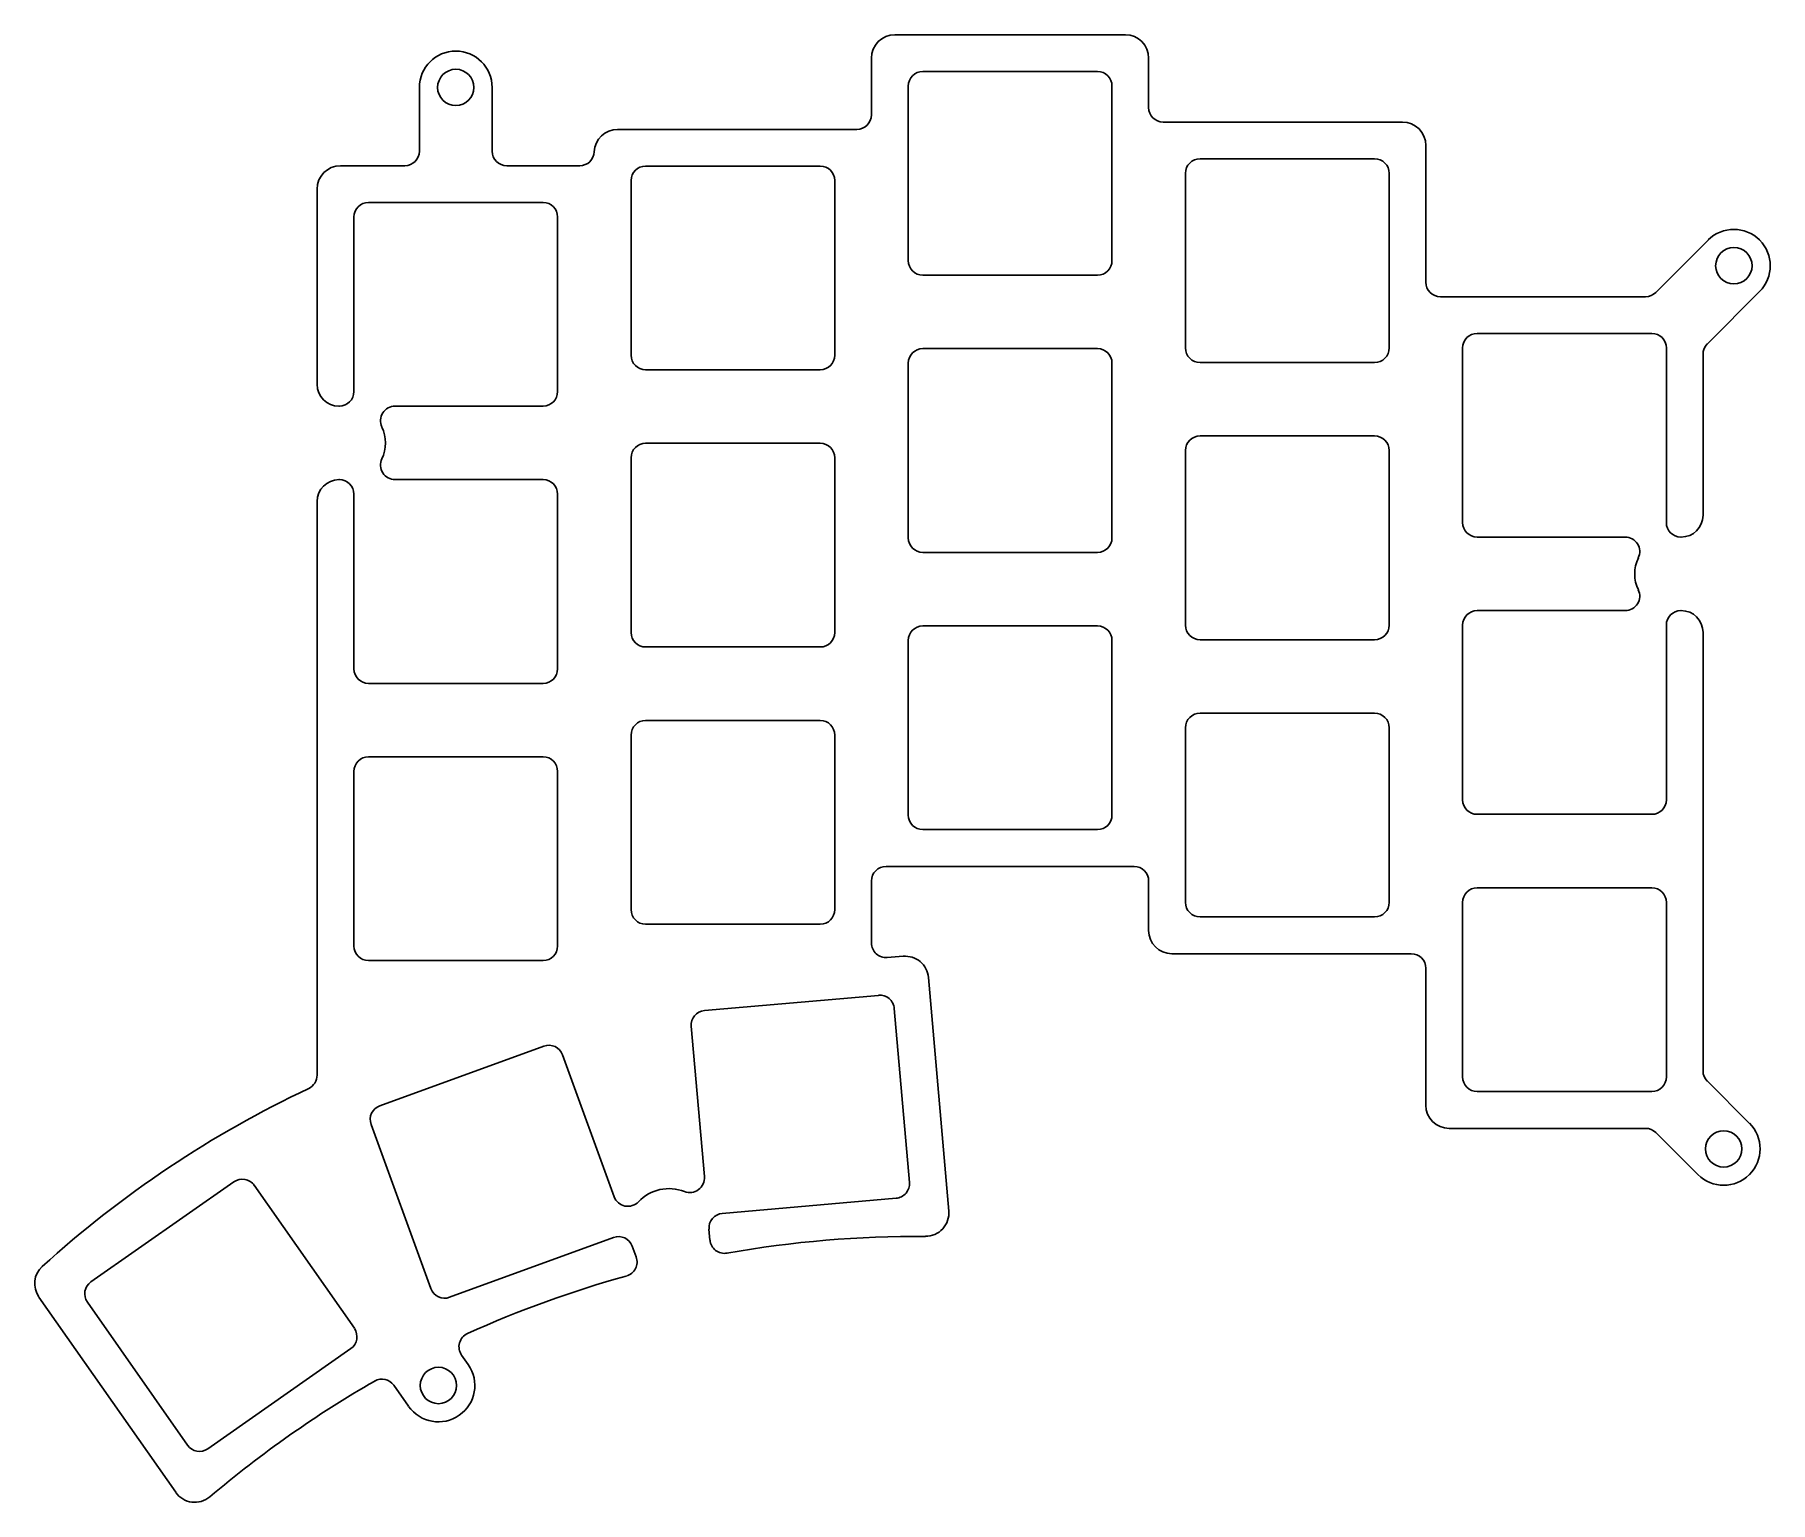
# Model space of a CAD drawing. Extents: x -44 to 75, y -46 to 55.
import ezdxf

# ---------------------------------------------------------------- set-up
doc = ezdxf.new("R2010")
doc.units = 0
doc.layers.add('VISIBLE', color=7, linetype='CONTINUOUS')

msp = doc.modelspace()

# ---------------------------------------------------------------- linework, layer by layer
at = {"layer": 'VISIBLE'}
for p, q in [((30.67, 54.8), (14.82, 54.8)), ((13.22, 53.2), (13.22, 49.3)), ((32.27, 49.8), (32.27, 53.2)), ((16.75, 52.28), (28.75, 52.28)), ((-17.85, 46.8), (-17.85, 51.18)), ((-12.85, 46.8), (-12.85, 51.18)), ((15.75, 51.28), (15.75, 39.28)), ((29.75, 51.28), (29.75, 39.28)), ((12.22, 48.3), (-4.23, 48.3)), ((49.72, 48.8), (33.27, 48.8)), ((51.32, 37.8), (51.32, 47.2)), ((-23.28, 45.8), (-18.85, 45.8)), ((-11.85, 45.8), (-6.83, 45.8)), ((-2.3, 45.78), (9.7, 45.78)), ((35.8, 46.28), (47.8, 46.28)), ((-24.88, 30.78), (-24.88, 44.2)), ((-3.3, 44.78), (-3.3, 32.78)), ((10.7, 44.78), (10.7, 32.78)), ((34.8, 45.28), (34.8, 33.28)), ((48.8, 45.28), (48.8, 33.28)), ((-21.35, 43.28), (-9.35, 43.28)), ((-22.35, 42.28), (-22.35, 30.28)), ((-8.35, 42.28), (-8.35, 30.28)), ((67.13, 37.1), (70.73, 40.69)), ((16.75, 38.28), (28.75, 38.28)), ((70.67, 33.56), (74.26, 37.16)), ((52.32, 36.8), (66.42, 36.8)), ((54.85, 34.28), (66.85, 34.28)), ((15.75, 32.23), (15.75, 20.23)), ((16.75, 33.23), (28.75, 33.23)), ((29.75, 32.23), (29.75, 20.23)), ((35.8, 32.28), (47.8, 32.28)), ((53.85, 33.28), (53.85, 21.28)), ((67.85, 33.28), (67.85, 21.28)), ((70.37, 32.85), (70.37, 21.78)), ((-2.3, 31.78), (9.7, 31.78)), ((-23.35, 29.28), (-23.38, 29.28)), ((-19.52, 29.28), (-9.35, 29.28)), ((-2.3, 26.73), (9.7, 26.73)), ((35.8, 27.23), (47.8, 27.23)), ((-3.3, 25.73), (-3.3, 13.73)), ((10.7, 25.73), (10.7, 13.73)), ((34.8, 26.23), (34.8, 14.23)), ((48.8, 26.23), (48.8, 14.23)), ((-23.35, 24.23), (-23.38, 24.23)), ((-19.52, 24.23), (-9.35, 24.23)), ((-24.88, 22.73), (-24.88, -16.7)), ((-22.35, 23.23), (-22.35, 11.23)), ((-8.35, 23.23), (-8.35, 11.23)), ((54.85, 20.28), (65.02, 20.28)), ((68.85, 20.28), (68.87, 20.28)), ((16.75, 19.23), (28.75, 19.23)), ((54.85, 15.23), (65.02, 15.23)), ((68.85, 15.23), (68.87, 15.23)), ((15.75, 13.18), (15.75, 1.18)), ((16.75, 14.18), (28.75, 14.18)), ((29.75, 13.18), (29.75, 1.18)), ((35.8, 13.23), (47.8, 13.23)), ((53.85, 14.23), (53.85, 2.23)), ((67.85, 14.23), (67.85, 2.23)), ((70.37, 13.73), (70.37, -16.4)), ((-2.3, 12.73), (9.7, 12.73)), ((-21.35, 10.23), (-9.35, 10.23)), ((-2.3, 7.68), (9.7, 7.68)), ((34.8, 7.18), (34.8, -4.82)), ((35.8, 8.18), (47.8, 8.18)), ((48.8, 7.18), (48.8, -4.82)), ((-3.3, 6.68), (-3.3, -5.32)), ((10.7, 6.68), (10.7, -5.32)), ((-21.35, 5.18), (-9.35, 5.18)), ((-22.35, 4.18), (-22.35, -7.82)), ((-8.35, 4.18), (-8.35, -7.82)), ((54.85, 1.23), (66.85, 1.23)), ((16.75, 0.18), (28.75, 0.18)), ((14.22, -2.35), (31.27, -2.35)), ((13.22, -7.62), (13.22, -3.35)), ((32.27, -3.35), (32.27, -6.75)), ((54.85, -3.82), (66.85, -3.82)), ((35.8, -5.82), (47.8, -5.82)), ((53.85, -4.82), (53.85, -16.82)), ((67.85, -4.82), (67.85, -16.82)), ((-2.3, -6.32), (9.7, -6.32)), ((33.87, -8.35), (50.32, -8.35)), ((-21.35, -8.82), (-9.35, -8.82)), ((15.4, -8.52), (14.31, -8.62)), ((51.32, -9.35), (51.32, -18.75)), ((18.53, -26.03), (17.13, -9.98)), ((13.7, -11.21), (1.74, -12.25)), ((15.83, -24.07), (14.78, -12.11)), ((0.83, -13.33), (1.74, -23.67)), ((-20.57, -18.8), (-9.29, -14.7)), ((-8.01, -15.29), (-4.46, -25.05)), ((54.85, -17.82), (66.85, -17.82)), ((73.55, -19.99), (70.67, -17.1)), ((-17.06, -31.36), (-21.17, -20.08)), ((52.92, -20.35), (66.42, -20.35)), ((67.13, -20.64), (70.02, -23.53)), ((-30.6, -24.02), (-40.43, -30.9)), ((-22.32, -34.09), (-29.2, -24.26)), ((2.96, -26.2), (14.92, -25.15)), ((2.05, -27.28), (2.12, -28.03)), ((-4.5, -27.85), (-15.78, -31.96)), ((-3.22, -28.45), (-2.95, -29.19)), ((-44, -31.94), (-34.6, -45.36)), ((-40.67, -32.29), (-33.79, -42.12)), ((-32.4, -42.37), (-22.57, -35.49)), ((-14.5, -36.58), (-14.95, -35.93)), ((-19.61, -38), (-18.59, -39.45))]:
    msp.add_line(p, q, dxfattribs=at)
for centre in [(-15.35, 51.18), (72.49, 38.93), (71.79, -21.76), (-16.54, -38.02)]:
    msp.add_circle(centre, 1.25, dxfattribs=at)
for centre, radius, start, end in [((-15.35, 51.18), 2.5, 0, 180), ((14.82, 53.2), 1.6, 90, 180), ((30.67, 53.2), 1.6, 0, 90), ((16.75, 51.28), 1, 90, 180), ((28.75, 51.28), 1, 0, 90), ((12.22, 49.3), 1, 270, 0), ((33.27, 49.8), 1, 180, 270), ((-4.23, 46.7), 1.6, 90, 177.7958), ((49.72, 47.2), 1.6, 0, 90), ((-18.85, 46.8), 1, 270, 0), ((-11.85, 46.8), 1, 180, 270), ((-6.83, 46.8), 1, 270, 357.7958), ((-23.28, 44.2), 1.6, 90, 180), ((-2.3, 44.78), 1, 90, 180), ((9.7, 44.78), 1, 0, 90), ((35.8, 45.28), 1, 90, 180), ((47.8, 45.28), 1, 0, 90), ((-21.35, 42.28), 1, 90, 180), ((-9.35, 42.28), 1, 0, 90), ((72.49, 38.93), 2.5, 315, 135), ((16.75, 39.28), 1, 180, 270), ((28.75, 39.28), 1, 270, 0), ((52.32, 37.8), 1, 180, 270), ((66.42, 37.8), 1, 270, 315), ((54.85, 33.28), 1, 90, 180), ((66.85, 33.28), 1, 0, 90), ((71.37, 32.85), 1, 135, 180), ((-2.3, 32.78), 1, 180, 270), ((9.7, 32.78), 1, 270, 0), ((16.75, 32.23), 1, 90, 180), ((28.75, 32.23), 1, 0, 90), ((35.8, 33.28), 1, 180, 270), ((47.8, 33.28), 1, 270, 0), ((-23.38, 30.78), 1.5, 180, 270), ((-23.35, 30.28), 1, 270, 0), ((-9.35, 30.28), 1, 270, 0), ((-19.52, 28.28), 1, 90, 205.4165), ((-22.73, 26.75), 2.55, 334.5835, 25.4165), ((-2.3, 25.73), 1, 90, 180), ((9.7, 25.73), 1, 0, 90), ((35.8, 26.23), 1, 90, 180), ((47.8, 26.23), 1, 0, 90), ((-19.52, 25.23), 1, 154.5835, 270), ((-23.38, 22.73), 1.5, 90, 180), ((-23.35, 23.23), 1, 0, 90), ((-9.35, 23.23), 1, 0, 90), ((68.87, 21.78), 1.5, 270, 0), ((54.85, 21.28), 1, 180, 270), ((65.02, 19.28), 1, 334.5835, 90), ((68.85, 21.28), 1, 180, 270), ((16.75, 20.23), 1, 180, 270), ((28.75, 20.23), 1, 270, 0), ((68.23, 17.75), 2.55, 154.5835, 205.4165), ((65.02, 16.23), 1, 270, 25.4165), ((54.85, 14.23), 1, 90, 180), ((68.85, 14.23), 1, 90, 180), ((68.87, 13.73), 1.5, 0, 90), ((-2.3, 13.73), 1, 180, 270), ((9.7, 13.73), 1, 270, 0), ((16.75, 13.18), 1, 90, 180), ((28.75, 13.18), 1, 0, 90), ((35.8, 14.23), 1, 180, 270), ((47.8, 14.23), 1, 270, 0), ((-21.35, 11.23), 1, 180, 270), ((-9.35, 11.23), 1, 270, 0), ((-2.3, 6.68), 1, 90, 180), ((9.7, 6.68), 1, 0, 90), ((35.8, 7.18), 1, 90, 180), ((47.8, 7.18), 1, 0, 90), ((-21.35, 4.18), 1, 90, 180), ((-9.35, 4.18), 1, 0, 90), ((54.85, 2.23), 1, 180, 270), ((66.85, 2.23), 1, 270, 0), ((16.75, 1.18), 1, 180, 270), ((28.75, 1.18), 1, 270, 0), ((14.22, -3.35), 1, 90, 180), ((31.27, -3.35), 1, 0, 90), ((54.85, -4.82), 1, 90, 180), ((66.85, -4.82), 1, 0, 90), ((-2.3, -5.32), 1, 180, 270), ((9.7, -5.32), 1, 270, 0), ((35.8, -4.82), 1, 180, 270), ((47.8, -4.82), 1, 270, 0), ((33.87, -6.75), 1.6, 180, 270), ((-21.35, -7.82), 1, 180, 270), ((-9.35, -7.82), 1, 270, 0), ((14.22, -7.62), 1, 180, 274.9967), ((50.32, -9.35), 1, 0, 90), ((15.54, -10.12), 1.6, 4.9967, 94.9967), ((13.79, -12.2), 1, 4.9967, 94.9967), ((1.83, -13.25), 1, 94.9967, 184.9967), ((-8.95, -15.64), 1, 19.9967, 109.9967), ((71.37, -16.4), 1, 180, 225), ((6.43, -85.16), 74.7, 115.2663, 132.2207), ((-25.88, -16.7), 1, 295.2663, 0), ((54.85, -16.82), 1, 180, 270), ((66.85, -16.82), 1, 270, 0), ((-20.23, -19.74), 1, 109.9967, 199.9967), ((52.92, -18.75), 1.6, 180, 270), ((71.79, -21.76), 2.5, 225, 45), ((66.42, -21.35), 1, 45, 90), ((-30.02, -24.84), 1, 34.9967, 124.9967), ((0.74, -23.76), 1, 248.1646, 4.9967), ((-3.52, -24.71), 1, 199.9967, 316.8288), ((-0.7, -27.36), 2.87, 68.1646, 136.8288), ((14.83, -24.16), 1, 274.9967, 4.9967), ((3.05, -27.19), 1, 94.9967, 184.9967), ((16.94, -26.17), 1.6, 269.6316, 4.9967), ((-4.16, -28.79), 1, 19.9967, 109.9967), ((3.12, -27.94), 1, 184.9967, 280.0742), ((16.44, -102.97), 75.2, 89.6316, 100.0742), ((-3.89, -29.53), 1, 285.4806, 19.9967), ((-42.69, -31.02), 1.6, 132.2207, 214.9967), ((-39.85, -31.72), 1, 124.9967, 214.9967), ((16.44, -102.97), 75.2, 105.4806, 114.3368), ((-16.12, -31.02), 1, 199.9967, 289.9967), ((-23.14, -34.67), 1, 304.9967, 34.9967), ((-14.13, -35.36), 1, 114.3368, 214.9967), ((-16.54, -38.02), 2.5, 214.9967, 34.9967), ((17.46, -104.42), 76.96, 119.9144, 130.2389), ((-20.43, -38.58), 1, 34.9967, 119.9144), ((-32.97, -41.55), 1, 214.9967, 304.9967), ((-33.29, -44.45), 1.6, 214.9967, 310.2389)]:
    msp.add_arc(centre, radius, start, end, dxfattribs=at)

doc.saveas('drawing.dxf')
